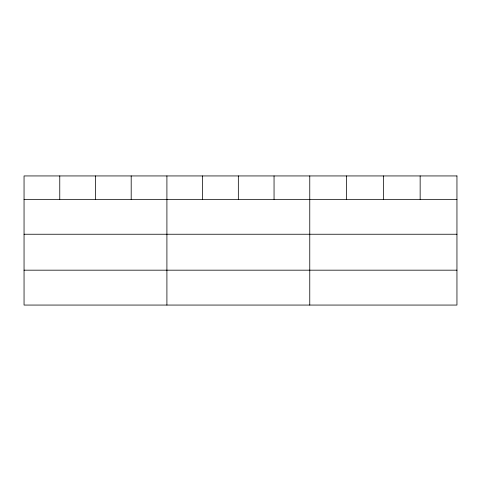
<?xml version="1.0" encoding="UTF-8"?>
<svg xmlns="http://www.w3.org/2000/svg" width="481" height="481" viewBox="0 0 481 481"><rect width="100%" height="100%" fill="white"/><g stroke="black" fill="none" stroke-linecap="round" stroke-linejoin="round"><path stroke-width="0.72" d="M24.05 199.356L456.95 199.356M24.05 234.241L456.95 234.241M24.05 270.178L456.95 270.178M420.153 175.938L420.153 199.356M383.357 175.938L383.357 199.356M346.56 175.938L346.56 199.356M309.764 175.938L309.764 305.062M274.05 175.938L274.05 199.356M238.335 175.938L238.335 199.356M202.621 175.938L202.621 199.356M166.907 175.938L166.907 305.062M131.193 175.938L131.193 199.356M95.478 175.938L95.478 199.356M59.764 175.938L59.764 199.356M456.95 175.938L24.05 175.938L24.05 305.062L456.95 305.062L456.95 175.938"/></g></svg>
